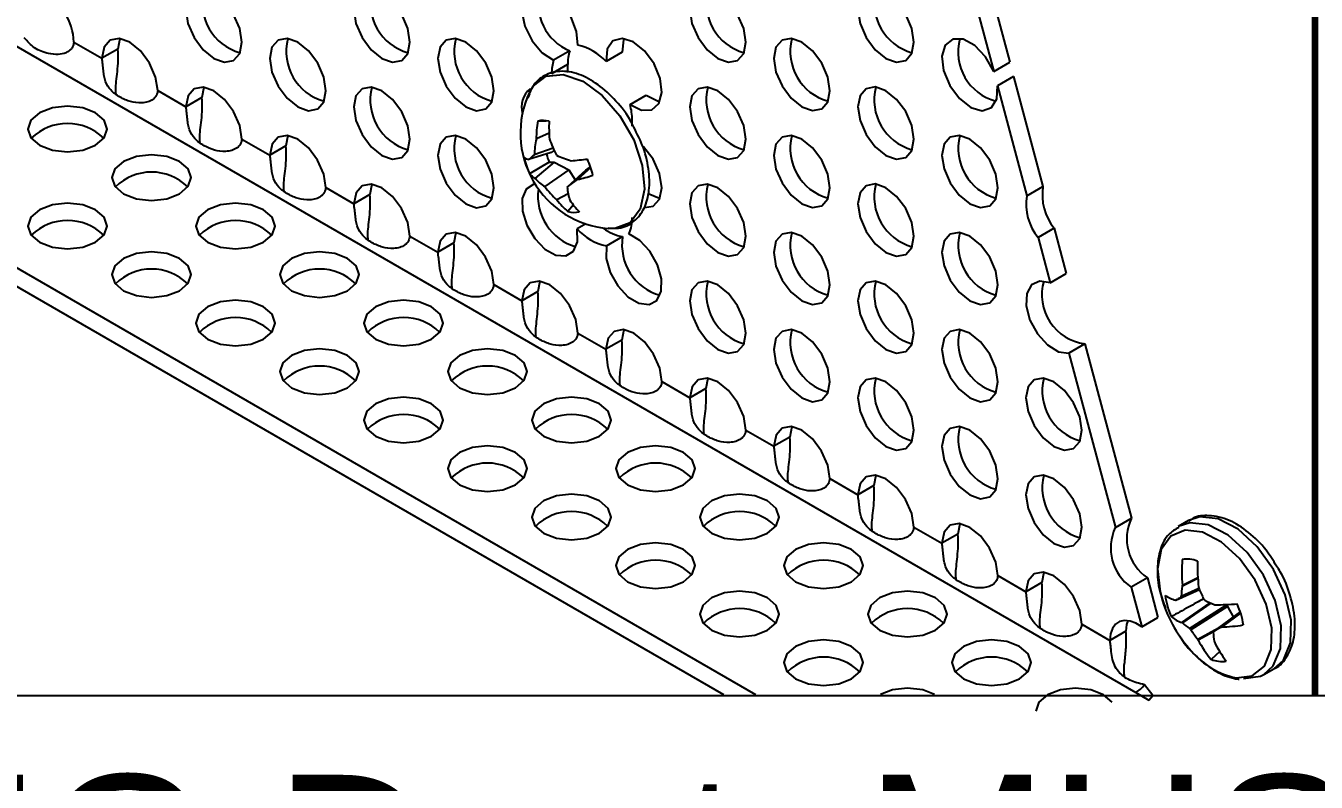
# Model space of a CAD drawing. Extents: x 0 to 6.48, y -7.17 to 0.
# Drawn here: x 1.726 to 3.763, y -5.108 to -3.915 of the extents above; entities that cross this region are included whole.
import ezdxf

# ---------------------------------------------------------------- set-up
doc = ezdxf.new("R2010")
doc.units = 0
doc.header["$LTSCALE"] = 0.5
doc.header["$MEASUREMENT"] = 0
for name, color, linetype in [('Brackets', 181, 'CONTINUOUS'), ('FAB DWG', 221, 'CONTINUOUS'), ('Hardware', 242, 'CONTINUOUS')]:
    doc.layers.add(name, color=color, linetype=linetype)
doc.styles.add('LSAD_Standard', font='arial.ttf')

msp = doc.modelspace()

# ---------------------------------------------------------------- linework, layer by layer
at = {"layer": 'Brackets', "transparency": 16777216}
for p, q in [((3.2551, -3.8799), (3.2795, -3.9717)), ((3.2297, -3.8946), (3.2542, -3.9864)), ((1.1054, -3.9462), (2.8783, -4.9697)), ((1.7105, -3.946), (3.4783, -4.9665)), ((1.8023, -3.9402), (1.8465, -3.9657)), ((1.8719, -3.9511), (1.8465, -3.9657)), ((1.8748, -3.9347), (1.8719, -3.9511)), ((1.0897, -3.9664), (2.8275, -4.9697)), ((2.5849, -3.9542), (2.5595, -3.9689)), ((2.6676, -3.9563), (2.6422, -3.9709)), ((2.5816, -3.9755), (2.5562, -3.9902)), ((2.5816, -3.9755), (2.5816, -3.9884)), ((3.2542, -3.9864), (3.2795, -3.9717)), ((2.0074, -4.0112), (2.0045, -4.0276)), ((3.2856, -3.9945), (3.2602, -4.0092)), ((3.2602, -4.0092), (3.3065, -4.1827)), ((3.2856, -3.9945), (3.3319, -4.1681)), ((1.9349, -4.0167), (1.9791, -4.0422)), ((2.0045, -4.0276), (1.9791, -4.0422)), ((2.6803, -4.0386), (2.7057, -4.0239)), ((2.6835, -4.0731), (2.6835, -4.0636)), ((2.0675, -4.0933), (2.1117, -4.1188)), ((2.14, -4.0878), (2.137, -4.1041)), ((2.137, -4.1041), (2.1117, -4.1188)), ((2.2, -4.1698), (2.2442, -4.1953)), ((2.2726, -4.1643), (2.2696, -4.1807)), ((3.3065, -4.1827), (3.3319, -4.1681)), ((2.2696, -4.1807), (2.2442, -4.1953)), ((2.6104, -4.2272), (2.5968, -4.2351)), ((3.3495, -4.234), (3.3241, -4.2487)), ((3.3495, -4.234), (3.3685, -4.3055)), ((2.3326, -4.2463), (2.3768, -4.2719)), ((2.4052, -4.2409), (2.4022, -4.2572)), ((2.643, -4.2618), (2.6684, -4.2472)), ((3.3241, -4.2487), (3.3432, -4.3201)), ((2.4022, -4.2572), (2.3768, -4.2719)), ((2.5377, -4.3174), (2.5348, -4.3337)), ((3.3432, -4.3201), (3.3685, -4.3055)), ((2.4652, -4.3229), (2.5094, -4.3484)), ((2.5348, -4.3337), (2.5094, -4.3484)), ((2.6703, -4.3939), (2.6674, -4.4103)), ((2.5978, -4.3994), (2.642, -4.4249)), ((2.6674, -4.4103), (2.642, -4.4249)), ((3.3981, -4.4162), (3.3727, -4.4309)), ((3.3981, -4.4162), (3.4715, -4.6914)), ((3.3727, -4.4309), (3.4461, -4.7061)), ((2.7304, -4.476), (2.7746, -4.5015)), ((2.8029, -4.4705), (2.8, -4.4868)), ((2.8, -4.4868), (2.7746, -4.5015)), ((2.863, -4.5525), (2.9071, -4.578)), ((2.9355, -4.547), (2.9325, -4.5634)), ((2.9325, -4.5634), (2.9071, -4.578)), ((2.9955, -4.629), (3.0397, -4.6546)), ((3.0651, -4.6399), (3.0397, -4.6546)), ((3.0681, -4.6236), (3.0651, -4.6399)), ((3.2006, -4.7001), (3.1977, -4.7164)), ((3.4461, -4.7061), (3.4715, -4.6914)), ((3.1281, -4.7056), (3.1723, -4.7311)), ((3.1977, -4.7164), (3.1723, -4.7311)), ((3.2607, -4.7821), (3.3049, -4.8076)), ((3.3332, -4.7766), (3.3303, -4.793)), ((3.4966, -4.7858), (3.4712, -4.8004)), ((3.4966, -4.7858), (3.5133, -4.8484)), ((3.3303, -4.793), (3.3049, -4.8076)), ((3.4712, -4.8004), (3.4879, -4.8631)), ((3.3933, -4.8587), (3.4375, -4.8842)), ((3.4879, -4.8631), (3.5133, -4.8484)), ((3.4629, -4.8695), (3.4375, -4.8842)), ((3.4783, -4.9665), (3.4992, -4.9786)), ((3.5054, -4.9712), (3.4919, -4.9542))]:
    msp.add_line(p, q, dxfattribs=at)
at = {"layer": 'Brackets', "transparency": 16777216, "flags": 128}
for points in [[(2.0233, -3.8639), (2.0064, -3.858), (1.992, -3.8608), (1.9824, -3.8718), (1.9791, -3.8894), (1.9824, -3.9109), (1.992, -3.933), (2.0064, -3.9523), (2.0233, -3.966), (2.0402, -3.9719), (2.0545, -3.9691), (2.0641, -3.958), (2.0675, -3.9405), (2.0641, -3.919), (2.0545, -3.8969), (2.0402, -3.8776), (2.0233, -3.8639)], [(2.2884, -3.8639), (2.2715, -3.858), (2.2572, -3.8608), (2.2476, -3.8718), (2.2442, -3.8894), (2.2476, -3.9109), (2.2572, -3.933), (2.2715, -3.9523), (2.2884, -3.9659), (2.3053, -3.9718), (2.3197, -3.969), (2.3293, -3.958), (2.3326, -3.9404), (2.3293, -3.919), (2.3197, -3.8969), (2.3053, -3.8775), (2.2884, -3.8639)], [(2.5976, -3.9452), (2.5956, -3.9233), (2.5866, -3.9), (2.5721, -3.8792), (2.5545, -3.8644), (2.5367, -3.858), (2.5218, -3.8611), (2.5122, -3.8732), (2.5095, -3.8923), (2.5142, -3.9152), (2.5255, -3.938), (2.5415, -3.957), (2.5595, -3.9689)], [(2.8188, -3.8638), (2.8018, -3.858), (2.7875, -3.8607), (2.7779, -3.8718), (2.7746, -3.8894), (2.7779, -3.9108), (2.7875, -3.9329), (2.8018, -3.9522), (2.8188, -3.9659), (2.8357, -3.9718), (2.85, -3.969), (2.8596, -3.958), (2.863, -3.9404), (2.8596, -3.9189), (2.85, -3.8968), (2.8357, -3.8775), (2.8188, -3.8638)], [(3.0839, -3.8638), (3.067, -3.8579), (3.0527, -3.8607), (3.0431, -3.8717), (3.0397, -3.8893), (3.0431, -3.9108), (3.0527, -3.9329), (3.067, -3.9522), (3.0839, -3.9659), (3.1008, -3.9718), (3.1152, -3.969), (3.1248, -3.9579), (3.1281, -3.9404), (3.1248, -3.9189), (3.1152, -3.8968), (3.1008, -3.8775), (3.0839, -3.8638)], [(1.9349, -4.0167), (1.9314, -3.9953), (1.9218, -3.9733), (1.9075, -3.9541), (1.8907, -3.9405), (1.8738, -3.9346), (1.8595, -3.9373), (1.8499, -3.9482), (1.8465, -3.9657)], [(2.1558, -3.9404), (2.1389, -3.9346), (2.1246, -3.9373), (2.115, -3.9484), (2.1117, -3.966), (2.115, -3.9874), (2.1246, -4.0095), (2.1389, -4.0289), (2.1558, -4.0425), (2.1728, -4.0484), (2.1871, -4.0456), (2.1967, -4.0346), (2.2, -4.017), (2.1967, -3.9955), (2.1871, -3.9734), (2.1728, -3.9541), (2.1558, -3.9404)], [(2.421, -3.9404), (2.4041, -3.9345), (2.3898, -3.9373), (2.3802, -3.9484), (2.3768, -3.9659), (2.3802, -3.9874), (2.3898, -4.0095), (2.4041, -4.0288), (2.421, -4.0425), (2.4379, -4.0484), (2.4523, -4.0456), (2.4618, -4.0346), (2.4652, -4.017), (2.4618, -3.9955), (2.4523, -3.9734), (2.4379, -3.9541), (2.421, -3.9404)], [(2.6803, -4.0386), (2.6983, -4.0475), (2.7143, -4.047), (2.7256, -4.0372), (2.7303, -4.0198), (2.7276, -3.9976), (2.718, -3.9744), (2.7031, -3.954), (2.6853, -3.9399), (2.6677, -3.9344), (2.6532, -3.9384), (2.6442, -3.9513), (2.6422, -3.9709)], [(2.6703, -3.9346), (2.6696, -3.9367), (2.6676, -3.9563)], [(2.9513, -3.9404), (2.9344, -3.9345), (2.9201, -3.9373), (2.9105, -3.9483), (2.9071, -3.9659), (2.9105, -3.9874), (2.9201, -4.0094), (2.9344, -4.0288), (2.9513, -4.0424), (2.9683, -4.0483), (2.9826, -4.0455), (2.9922, -4.0345), (2.9955, -4.0169), (2.9922, -3.9954), (2.9826, -3.9734), (2.9683, -3.954), (2.9513, -3.9404)], [(3.2542, -3.9864), (3.2414, -3.9636), (3.2244, -3.9457), (3.206, -3.9357), (3.1894, -3.9354), (3.1775, -3.9448), (3.1724, -3.9623), (3.175, -3.9849), (3.1847, -4.0085), (3.2, -4.0292), (3.2182, -4.0433), (3.236, -4.0484), (3.2505, -4.0436), (3.2591, -4.0297), (3.2602, -4.0092)], [(2.0675, -4.0933), (2.064, -4.0718), (2.0544, -4.0498), (2.0401, -4.0306), (2.0233, -4.017), (2.0064, -4.0111), (1.9921, -4.0139), (1.9825, -4.0248), (1.9791, -4.0422)], [(2.2884, -4.017), (2.2715, -4.0111), (2.2572, -4.0139), (2.2476, -4.0249), (2.2442, -4.0425), (2.2476, -4.064), (2.2572, -4.0861), (2.2715, -4.1054), (2.2884, -4.119), (2.3053, -4.1249), (2.3197, -4.1221), (2.3293, -4.1111), (2.3326, -4.0935), (2.3293, -4.0721), (2.3197, -4.05), (2.3053, -4.0306), (2.2884, -4.017)], [(2.8188, -4.0169), (2.8018, -4.0111), (2.7875, -4.0138), (2.7779, -4.0249), (2.7746, -4.0425), (2.7779, -4.0639), (2.7875, -4.086), (2.8018, -4.1054), (2.8188, -4.119), (2.8357, -4.1249), (2.85, -4.1221), (2.8596, -4.1111), (2.863, -4.0935), (2.8596, -4.072), (2.85, -4.0499), (2.8357, -4.0306), (2.8188, -4.0169)], [(3.0839, -4.0169), (3.067, -4.011), (3.0527, -4.0138), (3.0431, -4.0248), (3.0397, -4.0424), (3.0431, -4.0639), (3.0527, -4.086), (3.067, -4.1053), (3.0839, -4.119), (3.1008, -4.1249), (3.1152, -4.1221), (3.1248, -4.111), (3.1281, -4.0935), (3.1248, -4.072), (3.1152, -4.0499), (3.1008, -4.0306), (3.0839, -4.0169)], [(2.7057, -4.0239), (2.7237, -4.0328), (2.7274, -4.0336)], [(1.8365, -4.0519), (1.8162, -4.0441), (1.7923, -4.0413), (1.7684, -4.0441), (1.7481, -4.0519), (1.7346, -4.0636), (1.7298, -4.0774), (1.7346, -4.0912), (1.7481, -4.1029), (1.7684, -4.1107), (1.7923, -4.1135), (1.8162, -4.1107), (1.8365, -4.1029), (1.8501, -4.0912), (1.8548, -4.0774), (1.8501, -4.0636), (1.8365, -4.0519)], [(2.2, -4.1698), (2.1966, -4.1484), (2.187, -4.1264), (2.1727, -4.1071), (2.1558, -4.0935), (2.139, -4.0877), (2.1247, -4.0904), (2.1151, -4.1013), (2.1117, -4.1188)], [(2.421, -4.0935), (2.4041, -4.0876), (2.3898, -4.0904), (2.3802, -4.1015), (2.3768, -4.119), (2.3802, -4.1405), (2.3898, -4.1626), (2.4041, -4.1819), (2.421, -4.1956), (2.4379, -4.2015), (2.4523, -4.1987), (2.4618, -4.1877), (2.4652, -4.1701), (2.4618, -4.1486), (2.4523, -4.1265), (2.4379, -4.1072), (2.421, -4.0935)], [(2.9513, -4.0935), (2.9344, -4.0876), (2.9201, -4.0904), (2.9105, -4.1014), (2.9071, -4.119), (2.9105, -4.1405), (2.9201, -4.1625), (2.9344, -4.1819), (2.9513, -4.1955), (2.9683, -4.2014), (2.9826, -4.1986), (2.9922, -4.1876), (2.9955, -4.17), (2.9922, -4.1485), (2.9826, -4.1265), (2.9683, -4.1071), (2.9513, -4.0935)], [(3.2165, -4.0934), (3.1996, -4.0876), (3.1853, -4.0904), (3.1757, -4.1014), (3.1723, -4.119), (3.1757, -4.1404), (3.1853, -4.1625), (3.1996, -4.1819), (3.2165, -4.1955), (3.2334, -4.2014), (3.2478, -4.1986), (3.2573, -4.1876), (3.2607, -4.17), (3.2573, -4.1485), (3.2478, -4.1264), (3.2334, -4.1071), (3.2165, -4.0934)], [(2.7029, -4.2014), (2.7165, -4.1992), (2.7267, -4.1882), (2.7304, -4.17), (2.7267, -4.1477), (2.7165, -4.1249), (2.7012, -4.1052), (2.7, -4.1041)], [(1.9691, -4.1284), (1.9488, -4.1206), (1.9249, -4.1179), (1.901, -4.1206), (1.8807, -4.1284), (1.8672, -4.1401), (1.8624, -4.1539), (1.8672, -4.1677), (1.8807, -4.1794), (1.901, -4.1873), (1.9249, -4.19), (1.9488, -4.1873), (1.9691, -4.1794), (1.9826, -4.1677), (1.9874, -4.1539), (1.9826, -4.1401), (1.9691, -4.1284)], [(2.3326, -4.2463), (2.3292, -4.2249), (2.3196, -4.2029), (2.3053, -4.1837), (2.2884, -4.1701), (2.2716, -4.1642), (2.2573, -4.1669), (2.2477, -4.1779), (2.2442, -4.1953)], [(2.5302, -4.1643), (2.5284, -4.1646), (2.5164, -4.172), (2.5101, -4.1869), (2.5104, -4.207), (2.5173, -4.2292), (2.5297, -4.2502), (2.5458, -4.2668), (2.563, -4.2764), (2.5788, -4.2776), (2.5908, -4.2701), (2.5971, -4.2552), (2.5968, -4.2351), (2.5968, -4.2351)], [(2.8188, -4.17), (2.8018, -4.1642), (2.7875, -4.1669), (2.7779, -4.178), (2.7746, -4.1956), (2.7779, -4.217), (2.7875, -4.2391), (2.8018, -4.2585), (2.8188, -4.2721), (2.8357, -4.278), (2.85, -4.2752), (2.8596, -4.2642), (2.863, -4.2466), (2.8596, -4.2251), (2.85, -4.203), (2.8357, -4.1837), (2.8188, -4.17)], [(3.0839, -4.17), (3.067, -4.1641), (3.0527, -4.1669), (3.0431, -4.1779), (3.0397, -4.1955), (3.0431, -4.217), (3.0527, -4.2391), (3.067, -4.2584), (3.0839, -4.2721), (3.1008, -4.278), (3.1152, -4.2752), (3.1248, -4.2641), (3.1281, -4.2466), (3.1248, -4.2251), (3.1152, -4.203), (3.1008, -4.1837), (3.0839, -4.17)], [(1.8365, -4.205), (1.8162, -4.1971), (1.7923, -4.1944), (1.7684, -4.1971), (1.7481, -4.205), (1.7346, -4.2167), (1.7298, -4.2305), (1.7346, -4.2443), (1.7481, -4.256), (1.7684, -4.2638), (1.7923, -4.2666), (1.8162, -4.2638), (1.8365, -4.256), (1.8501, -4.2443), (1.8548, -4.2305), (1.8501, -4.2167), (1.8365, -4.205)], [(2.1017, -4.205), (2.0814, -4.1971), (2.0575, -4.1944), (2.0336, -4.1971), (2.0133, -4.205), (1.9997, -4.2167), (1.995, -4.2305), (1.9997, -4.2443), (2.0133, -4.256), (2.0336, -4.2638), (2.0575, -4.2666), (2.0814, -4.2638), (2.1017, -4.256), (2.1152, -4.2443), (2.12, -4.2305), (2.1152, -4.2167), (2.1017, -4.205)], [(2.7089, -4.1793), (2.7266, -4.1865), (2.7274, -4.1867)], [(2.4652, -4.3229), (2.4618, -4.3015), (2.4522, -4.2795), (2.4379, -4.2602), (2.421, -4.2466), (2.4042, -4.2407), (2.3898, -4.2435), (2.3803, -4.2544), (2.3768, -4.2719)], [(2.643, -4.2618), (2.6427, -4.2815), (2.649, -4.3037), (2.661, -4.325), (2.6768, -4.3421), (2.694, -4.3524), (2.7101, -4.3544), (2.7225, -4.3477), (2.7294, -4.3334), (2.7297, -4.3137), (2.7234, -4.2915), (2.7114, -4.2702), (2.6956, -4.2532), (2.6783, -4.2429)], [(2.9513, -4.2466), (2.9344, -4.2407), (2.9201, -4.2435), (2.9105, -4.2545), (2.9071, -4.2721), (2.9105, -4.2936), (2.9201, -4.3157), (2.9344, -4.335), (2.9513, -4.3486), (2.9683, -4.3545), (2.9826, -4.3517), (2.9922, -4.3407), (2.9955, -4.3231), (2.9922, -4.3016), (2.9826, -4.2796), (2.9683, -4.2602), (2.9513, -4.2466)], [(3.2165, -4.2465), (3.1996, -4.2407), (3.1853, -4.2435), (3.1757, -4.2545), (3.1723, -4.2721), (3.1757, -4.2935), (3.1853, -4.3156), (3.1996, -4.335), (3.2165, -4.3486), (3.2334, -4.3545), (3.2478, -4.3517), (3.2573, -4.3407), (3.2607, -4.3231), (3.2573, -4.3016), (3.2478, -4.2795), (3.2334, -4.2602), (3.2165, -4.2465)], [(1.9691, -4.2815), (1.9488, -4.2737), (1.9249, -4.2709), (1.901, -4.2737), (1.8807, -4.2815), (1.8672, -4.2932), (1.8624, -4.307), (1.8672, -4.3208), (1.8807, -4.3325), (1.901, -4.3403), (1.9249, -4.3431), (1.9488, -4.3403), (1.9691, -4.3325), (1.9826, -4.3208), (1.9874, -4.307), (1.9826, -4.2932), (1.9691, -4.2815)], [(2.2343, -4.2815), (2.214, -4.2737), (2.1901, -4.2709), (2.1662, -4.2737), (2.1459, -4.2815), (2.1323, -4.2932), (2.1276, -4.307), (2.1323, -4.3208), (2.1459, -4.3325), (2.1662, -4.3403), (2.1901, -4.3431), (2.214, -4.3403), (2.2343, -4.3325), (2.2478, -4.3208), (2.2526, -4.307), (2.2478, -4.2932), (2.2343, -4.2815)], [(2.5978, -4.3994), (2.5944, -4.378), (2.5848, -4.356), (2.5705, -4.3367), (2.5536, -4.3232), (2.5367, -4.3173), (2.5224, -4.32), (2.5128, -4.3309), (2.5094, -4.3484)], [(2.8188, -4.3231), (2.8018, -4.3173), (2.7875, -4.32), (2.7779, -4.3311), (2.7746, -4.3487), (2.7779, -4.3701), (2.7875, -4.3922), (2.8018, -4.4116), (2.8188, -4.4252), (2.8357, -4.4311), (2.85, -4.4283), (2.8596, -4.4173), (2.863, -4.3997), (2.8596, -4.3782), (2.85, -4.3561), (2.8357, -4.3368), (2.8188, -4.3231)], [(3.0839, -4.3231), (3.067, -4.3172), (3.0527, -4.32), (3.0431, -4.331), (3.0397, -4.3486), (3.0431, -4.3701), (3.0527, -4.3922), (3.067, -4.4115), (3.0839, -4.4252), (3.1008, -4.4311), (3.1152, -4.4283), (3.1248, -4.4172), (3.1281, -4.3997), (3.1248, -4.3782), (3.1152, -4.3561), (3.1008, -4.3368), (3.0839, -4.3231)], [(3.3432, -4.3201), (3.3267, -4.3172), (3.3137, -4.3231), (3.3062, -4.3369), (3.3054, -4.3566), (3.3114, -4.3789), (3.3232, -4.4005), (3.339, -4.418), (3.3564, -4.4287), (3.3727, -4.4309)], [(2.1017, -4.358), (2.0814, -4.3502), (2.0575, -4.3475), (2.0336, -4.3502), (2.0133, -4.358), (1.9997, -4.3697), (1.995, -4.3835), (1.9997, -4.3974), (2.0133, -4.4091), (2.0336, -4.4169), (2.0575, -4.4196), (2.0814, -4.4169), (2.1017, -4.4091), (2.1152, -4.3974), (2.12, -4.3835), (2.1152, -4.3697), (2.1017, -4.358)], [(2.3668, -4.358), (2.3466, -4.3502), (2.3227, -4.3475), (2.2987, -4.3502), (2.2785, -4.358), (2.2649, -4.3697), (2.2602, -4.3835), (2.2649, -4.3974), (2.2785, -4.4091), (2.2987, -4.4169), (2.3227, -4.4196), (2.3466, -4.4169), (2.3668, -4.4091), (2.3804, -4.3974), (2.3852, -4.3835), (2.3804, -4.3697), (2.3668, -4.358)], [(2.7304, -4.476), (2.7269, -4.4545), (2.7173, -4.4325), (2.703, -4.4133), (2.6862, -4.3997), (2.6693, -4.3938), (2.655, -4.3966), (2.6454, -4.4075), (2.642, -4.4249)], [(2.9513, -4.3997), (2.9344, -4.3938), (2.9201, -4.3966), (2.9105, -4.4076), (2.9071, -4.4252), (2.9105, -4.4467), (2.9201, -4.4688), (2.9344, -4.4881), (2.9513, -4.5017), (2.9683, -4.5076), (2.9826, -4.5048), (2.9922, -4.4938), (2.9955, -4.4762), (2.9922, -4.4547), (2.9826, -4.4327), (2.9683, -4.4133), (2.9513, -4.3997)], [(3.2165, -4.3996), (3.1996, -4.3938), (3.1853, -4.3966), (3.1757, -4.4076), (3.1723, -4.4252), (3.1757, -4.4466), (3.1853, -4.4687), (3.1996, -4.4881), (3.2165, -4.5017), (3.2334, -4.5076), (3.2478, -4.5048), (3.2573, -4.4938), (3.2607, -4.4762), (3.2573, -4.4547), (3.2478, -4.4326), (3.2334, -4.4133), (3.2165, -4.3996)], [(2.2343, -4.4346), (2.214, -4.4268), (2.1901, -4.424), (2.1662, -4.4268), (2.1459, -4.4346), (2.1323, -4.4463), (2.1276, -4.4601), (2.1323, -4.4739), (2.1459, -4.4856), (2.1662, -4.4934), (2.1901, -4.4962), (2.214, -4.4934), (2.2343, -4.4856), (2.2478, -4.4739), (2.2526, -4.4601), (2.2478, -4.4463), (2.2343, -4.4346)], [(2.4994, -4.4346), (2.4792, -4.4268), (2.4552, -4.424), (2.4313, -4.4268), (2.411, -4.4346), (2.3975, -4.4463), (2.3927, -4.4601), (2.3975, -4.4739), (2.411, -4.4856), (2.4313, -4.4934), (2.4552, -4.4962), (2.4792, -4.4934), (2.4994, -4.4856), (2.513, -4.4739), (2.5177, -4.4601), (2.513, -4.4463), (2.4994, -4.4346)], [(2.863, -4.5525), (2.8595, -4.5311), (2.8499, -4.5091), (2.8356, -4.4898), (2.8188, -4.4762), (2.8019, -4.4704), (2.7876, -4.4731), (2.778, -4.484), (2.7746, -4.5015)], [(3.0839, -4.4762), (3.067, -4.4703), (3.0527, -4.4731), (3.0431, -4.4841), (3.0397, -4.5017), (3.0431, -4.5232), (3.0527, -4.5453), (3.067, -4.5646), (3.0839, -4.5783), (3.1008, -4.5842), (3.1152, -4.5814), (3.1248, -4.5703), (3.1281, -4.5528), (3.1248, -4.5313), (3.1152, -4.5092), (3.1008, -4.4899), (3.0839, -4.4762)], [(3.3491, -4.4762), (3.3322, -4.4703), (3.3178, -4.4731), (3.3083, -4.4841), (3.3049, -4.5017), (3.3083, -4.5232), (3.3178, -4.5453), (3.3322, -4.5646), (3.3491, -4.5783), (3.366, -4.5841), (3.3803, -4.5813), (3.3899, -4.5703), (3.3933, -4.5527), (3.3899, -4.5313), (3.3803, -4.5092), (3.366, -4.4898), (3.3491, -4.4762)], [(2.3668, -4.5111), (2.3466, -4.5033), (2.3227, -4.5005), (2.2987, -4.5033), (2.2785, -4.5111), (2.2649, -4.5228), (2.2602, -4.5366), (2.2649, -4.5504), (2.2785, -4.5621), (2.2987, -4.57), (2.3227, -4.5727), (2.3466, -4.57), (2.3668, -4.5621), (2.3804, -4.5504), (2.3852, -4.5366), (2.3804, -4.5228), (2.3668, -4.5111)], [(2.632, -4.5111), (2.6117, -4.5033), (2.5878, -4.5005), (2.5639, -4.5033), (2.5436, -4.5111), (2.5301, -4.5228), (2.5253, -4.5366), (2.5301, -4.5504), (2.5436, -4.5621), (2.5639, -4.57), (2.5878, -4.5727), (2.6117, -4.57), (2.632, -4.5621), (2.6456, -4.5504), (2.6503, -4.5366), (2.6456, -4.5228), (2.632, -4.5111)], [(2.9955, -4.629), (2.9921, -4.6076), (2.9825, -4.5856), (2.9682, -4.5664), (2.9513, -4.5528), (2.9345, -4.5469), (2.9202, -4.5496), (2.9106, -4.5606), (2.9071, -4.578)], [(3.2165, -4.5527), (3.1996, -4.5469), (3.1853, -4.5497), (3.1757, -4.5607), (3.1723, -4.5783), (3.1757, -4.5997), (3.1853, -4.6218), (3.1996, -4.6412), (3.2165, -4.6548), (3.2334, -4.6607), (3.2478, -4.6579), (3.2573, -4.6469), (3.2607, -4.6293), (3.2573, -4.6078), (3.2478, -4.5857), (3.2334, -4.5664), (3.2165, -4.5527)], [(2.4994, -4.5877), (2.4792, -4.5798), (2.4552, -4.5771), (2.4313, -4.5798), (2.411, -4.5877), (2.3975, -4.5994), (2.3927, -4.6132), (2.3975, -4.627), (2.411, -4.6387), (2.4313, -4.6465), (2.4552, -4.6492), (2.4792, -4.6465), (2.4994, -4.6387), (2.513, -4.627), (2.5177, -4.6132), (2.513, -4.5994), (2.4994, -4.5877)], [(2.7646, -4.5877), (2.7443, -4.5798), (2.7204, -4.5771), (2.6965, -4.5798), (2.6762, -4.5877), (2.6627, -4.5994), (2.6579, -4.6132), (2.6627, -4.627), (2.6762, -4.6387), (2.6965, -4.6465), (2.7204, -4.6492), (2.7443, -4.6465), (2.7646, -4.6387), (2.7781, -4.627), (2.7829, -4.6132), (2.7781, -4.5994), (2.7646, -4.5877)], [(3.1281, -4.7056), (3.1247, -4.6842), (3.1151, -4.6622), (3.1008, -4.6429), (3.0839, -4.6293), (3.0671, -4.6234), (3.0528, -4.6262), (3.0432, -4.6371), (3.0397, -4.6546)], [(3.3491, -4.6293), (3.3322, -4.6234), (3.3178, -4.6262), (3.3083, -4.6372), (3.3049, -4.6548), (3.3083, -4.6763), (3.3178, -4.6984), (3.3322, -4.7177), (3.3491, -4.7314), (3.366, -4.7372), (3.3803, -4.7344), (3.3899, -4.7234), (3.3933, -4.7058), (3.3899, -4.6844), (3.3803, -4.6623), (3.366, -4.6429), (3.3491, -4.6293)], [(2.632, -4.6642), (2.6117, -4.6564), (2.5878, -4.6536), (2.5639, -4.6564), (2.5436, -4.6642), (2.5301, -4.6759), (2.5253, -4.6897), (2.5301, -4.7035), (2.5436, -4.7152), (2.5639, -4.723), (2.5878, -4.7258), (2.6117, -4.723), (2.632, -4.7152), (2.6456, -4.7035), (2.6503, -4.6897), (2.6456, -4.6759), (2.632, -4.6642)], [(2.8972, -4.6642), (2.8769, -4.6564), (2.853, -4.6536), (2.8291, -4.6564), (2.8088, -4.6642), (2.7952, -4.6759), (2.7905, -4.6897), (2.7952, -4.7035), (2.8088, -4.7152), (2.8291, -4.723), (2.853, -4.7258), (2.8769, -4.723), (2.8972, -4.7152), (2.9107, -4.7035), (2.9155, -4.6897), (2.9107, -4.6759), (2.8972, -4.6642)], [(3.2607, -4.7821), (3.2573, -4.7607), (3.2477, -4.7387), (3.2334, -4.7194), (3.2165, -4.7059), (3.1997, -4.7), (3.1853, -4.7027), (3.1757, -4.7136), (3.1723, -4.7311)], [(2.7646, -4.7407), (2.7443, -4.7329), (2.7204, -4.7302), (2.6965, -4.7329), (2.6762, -4.7407), (2.6627, -4.7524), (2.6579, -4.7662), (2.6627, -4.78), (2.6762, -4.7918), (2.6965, -4.7996), (2.7204, -4.8023), (2.7443, -4.7996), (2.7646, -4.7918), (2.7781, -4.78), (2.7829, -4.7662), (2.7781, -4.7524), (2.7646, -4.7407)], [(3.0298, -4.7407), (3.0095, -4.7329), (2.9856, -4.7302), (2.9616, -4.7329), (2.9414, -4.7407), (2.9278, -4.7524), (2.9231, -4.7662), (2.9278, -4.78), (2.9414, -4.7918), (2.9616, -4.7996), (2.9856, -4.8023), (3.0095, -4.7996), (3.0298, -4.7918), (3.0433, -4.78), (3.0481, -4.7662), (3.0433, -4.7524), (3.0298, -4.7407)], [(3.3933, -4.8587), (3.3899, -4.8372), (3.3803, -4.8152), (3.3659, -4.796), (3.3491, -4.7824), (3.3322, -4.7765), (3.3179, -4.7792), (3.3083, -4.7902), (3.3049, -4.8076)], [(2.8972, -4.8173), (2.8769, -4.8094), (2.853, -4.8067), (2.8291, -4.8094), (2.8088, -4.8173), (2.7952, -4.829), (2.7905, -4.8428), (2.7952, -4.8566), (2.8088, -4.8683), (2.8291, -4.8761), (2.853, -4.8789), (2.8769, -4.8761), (2.8972, -4.8683), (2.9107, -4.8566), (2.9155, -4.8428), (2.9107, -4.829), (2.8972, -4.8173)], [(3.1623, -4.8173), (3.1421, -4.8094), (3.1181, -4.8067), (3.0942, -4.8094), (3.074, -4.8173), (3.0604, -4.829), (3.0556, -4.8428), (3.0604, -4.8566), (3.074, -4.8683), (3.0942, -4.8761), (3.1181, -4.8789), (3.1421, -4.8761), (3.1623, -4.8683), (3.1759, -4.8566), (3.1806, -4.8428), (3.1759, -4.829), (3.1623, -4.8173)], [(3.4879, -4.8631), (3.4785, -4.8572), (3.4693, -4.8538), (3.4606, -4.8529), (3.4528, -4.8546), (3.4464, -4.8589), (3.4415, -4.8654), (3.4385, -4.874), (3.4375, -4.8842)], [(3.4658, -4.8532), (3.4639, -4.8593), (3.4629, -4.8695)], [(3.0298, -4.8938), (3.0095, -4.886), (2.9856, -4.8832), (2.9616, -4.886), (2.9414, -4.8938), (2.9278, -4.9055), (2.9231, -4.9193), (2.9278, -4.9331), (2.9414, -4.9448), (2.9616, -4.9527), (2.9856, -4.9554), (3.0095, -4.9527), (3.0298, -4.9448), (3.0433, -4.9331), (3.0481, -4.9193), (3.0433, -4.9055), (3.0298, -4.8938)], [(3.2949, -4.8938), (3.2746, -4.886), (3.2507, -4.8832), (3.2268, -4.886), (3.2065, -4.8938), (3.193, -4.9055), (3.1882, -4.9193), (3.193, -4.9331), (3.2065, -4.9448), (3.2268, -4.9527), (3.2507, -4.9554), (3.2746, -4.9527), (3.2949, -4.9448), (3.3085, -4.9331), (3.3132, -4.9193), (3.3085, -4.9055), (3.2949, -4.8938)], [(3.1605, -4.9697), (3.1421, -4.9625), (3.1181, -4.9598), (3.0942, -4.9625), (3.0757, -4.9697)], [(3.4275, -4.9703), (3.4072, -4.9625), (3.3833, -4.9598), (3.3594, -4.9625), (3.3391, -4.9703), (3.3256, -4.982), (3.3208, -4.9959)], [(3.4411, -4.982), (3.4275, -4.9703)], [(3.4992, -4.9786), (3.5023, -4.9751), (3.5054, -4.9712)]]:
    msp.add_lwpolyline(points, dxfattribs=at)
at = {"layer": 'Brackets', "transparency": 16777216}
for centre, radius, start, end in [((1.7089, -3.9439), 0.0935, 2.2574, 62.6347), ((2.0865, -3.8784), 0.0816, 165.6081, 254.3865), ((2.3517, -3.8784), 0.0816, 165.6081, 254.3865), ((2.6172, -3.8787), 0.0821, 165.4369, 246.8157), ((2.882, -3.8784), 0.0816, 165.6081, 254.3865), ((3.1471, -3.8783), 0.0816, 165.6081, 254.3865), ((2.2191, -3.955), 0.0816, 165.6081, 254.3865), ((2.4842, -3.955), 0.0816, 165.6081, 254.3865), ((2.5802, -4.0269), 0.0835, 42.0463, 77.9591), ((3.0146, -3.9549), 0.0816, 165.6081, 254.3865), ((3.2789, -3.9554), 0.081, 165.1363, 254.8583), ((2.6218, -3.9892), 0.0655, 161.8821, 180.794), ((2.6472, -3.9746), 0.0655, 161.8821, 180.794), ((2.3517, -4.0315), 0.0816, 165.6081, 254.3865), ((2.882, -4.0315), 0.0816, 165.6081, 254.3865), ((3.1471, -4.0314), 0.0816, 165.6081, 254.3865), ((2.5473, -4.043), 0.0384, 130.5847, 195.0686), ((2.5783, -4.0645), 0.1052, 0.4944, 14.2692), ((1.7923, -4.1504), 0.0817, 45.6215, 134.3785), ((2.4842, -4.1081), 0.0816, 165.6081, 254.3865), ((3.0146, -4.108), 0.0816, 165.6081, 254.3865), ((3.2797, -4.108), 0.0816, 165.6081, 254.3865), ((1.9249, -4.227), 0.0817, 45.6215, 134.3785), ((2.6178, -4.1834), 0.0831, 172.2097, 253.9571), ((2.882, -4.1846), 0.0816, 165.6081, 254.3865), ((3.1471, -4.1845), 0.0816, 165.6081, 254.3865), ((3.4143, -4.1814), 0.0835, 170.8028, 219.0603), ((3.3889, -4.1961), 0.0835, 170.8028, 219.0603), ((1.7923, -4.3035), 0.0817, 45.6215, 134.3785), ((2.0575, -4.3035), 0.0817, 45.6215, 134.3785), ((2.6594, -4.18), 0.0834, 221.3448, 258.6606), ((2.6801, -4.1779), 0.0702, 233.3156, 260.4354), ((2.6227, -4.2182), 0.0609, 336.0627, 1.3497), ((2.7504, -4.26), 0.083, 171.0847, 253.9496), ((3.0146, -4.2611), 0.0816, 165.6081, 254.3865), ((3.2797, -4.2611), 0.0816, 165.6081, 254.3865), ((1.9249, -4.38), 0.0817, 45.6215, 134.3785), ((2.1901, -4.38), 0.0817, 45.6215, 134.3785), ((2.882, -4.3377), 0.0816, 165.6081, 254.3865), ((3.1471, -4.3376), 0.0816, 165.6081, 254.3865), ((3.4079, -4.3391), 0.0778, 163.7448, 262.7552), ((2.0575, -4.4566), 0.0817, 45.6215, 134.3785), ((2.3227, -4.4566), 0.0817, 45.6215, 134.3785), ((3.0146, -4.4142), 0.0816, 165.6081, 254.3865), ((3.2797, -4.4142), 0.0816, 165.6081, 254.3865), ((2.1901, -4.5331), 0.0817, 45.6215, 134.3785), ((2.4552, -4.5331), 0.0817, 45.6215, 134.3785), ((3.1471, -4.4907), 0.0816, 165.6081, 254.3865), ((3.4123, -4.4907), 0.0816, 165.6081, 254.3865), ((2.3227, -4.6096), 0.0817, 45.6215, 134.3785), ((2.5878, -4.6096), 0.0817, 45.6215, 134.3785), ((3.2797, -4.5673), 0.0816, 165.6081, 254.3865), ((2.4552, -4.6862), 0.0817, 45.6215, 134.3785), ((2.7204, -4.6862), 0.0817, 45.6215, 134.3785), ((3.4123, -4.6438), 0.0816, 165.6081, 254.3865), ((2.5878, -4.7627), 0.0817, 45.6215, 134.3785), ((2.853, -4.7627), 0.0817, 45.6215, 134.3785), ((3.5397, -4.7237), 0.0755, 154.6458, 235.2172), ((3.5143, -4.7384), 0.0755, 154.6458, 235.2172), ((2.7204, -4.8393), 0.0817, 45.6215, 134.3785), ((2.9856, -4.8393), 0.0817, 45.6215, 134.3785), ((2.853, -4.9158), 0.0817, 45.6215, 134.3785), ((3.1181, -4.9158), 0.0817, 45.6215, 134.3785), ((2.9856, -4.9923), 0.0817, 45.6215, 134.3785), ((3.2507, -4.9923), 0.0817, 45.6215, 134.3785), ((3.4536, -4.9258), 0.0477, 301.2288, 323.3791)]:
    msp.add_arc(centre, radius, start, end, dxfattribs=at)
for points, knots in [([(1.8023, -3.9402), (1.8021, -3.942), (1.8017, -3.9455), (1.799, -3.9503), (1.7952, -3.9543), (1.7882, -3.9583), (1.7768, -3.9604), (1.759, -3.9584), (1.7391, -3.9504), (1.7291, -3.9392), (1.7241, -3.9337)], [0, 0, 0, 0, 0.0580703, 0.113787, 0.1691805, 0.2263164, 0.3526302, 0.5046464, 0.7520764, 1, 1, 1, 1]), ([(1.8689, -4.0223), (1.8687, -4.02), (1.8681, -4.0137), (1.8693, -4.0017), (1.8711, -3.9861), (1.8728, -3.9684), (1.8722, -3.957), (1.8719, -3.9511)], [0, 0, 0, 0, 0.1066226, 0.2907357, 0.4985067, 0.7340068, 1, 1, 1, 1]), ([(1.9349, -4.0167), (1.9344, -4.0194), (1.9334, -4.0246), (1.9274, -4.031), (1.919, -4.035), (1.9066, -4.0368), (1.891, -4.0347), (1.8744, -4.0273), (1.8603, -4.0172), (1.8528, -4.0054), (1.8499, -3.9943), (1.8488, -3.9852), (1.848, -3.9752), (1.847, -3.9689), (1.8465, -3.9657)], [0, 0, 0, 0, 0.060389, 0.119474, 0.182038, 0.252164, 0.372296, 0.501655, 0.644393, 0.76487, 0.821342, 0.877965, 0.936884, 1, 1, 1, 1]), ([(2.0015, -4.0988), (2.0013, -4.0965), (2.0007, -4.0903), (2.0019, -4.0782), (2.0037, -4.0627), (2.0054, -4.0449), (2.0048, -4.0336), (2.0045, -4.0276)], [0, 0, 0, 0, 0.106623, 0.290736, 0.498507, 0.734007, 1, 1, 1, 1]), ([(2.0675, -4.0933), (2.067, -4.0959), (2.066, -4.1012), (2.06, -4.1076), (2.0515, -4.1116), (2.0392, -4.1133), (2.0236, -4.1112), (2.007, -4.1038), (1.9929, -4.0938), (1.9853, -4.0819), (1.9825, -4.0708), (1.9814, -4.0617), (1.9806, -4.0517), (1.9796, -4.0455), (1.9791, -4.0422)], [0, 0, 0, 0, 0.060389, 0.119474, 0.182038, 0.252164, 0.372296, 0.501655, 0.644393, 0.76487, 0.821342, 0.877965, 0.936884, 1, 1, 1, 1]), ([(2.1341, -4.1753), (2.1339, -4.173), (2.1333, -4.1668), (2.1345, -4.1547), (2.1363, -4.1392), (2.138, -4.1214), (2.1374, -4.1101), (2.137, -4.1041)], [0, 0, 0, 0, 0.106623, 0.290736, 0.498507, 0.734007, 1, 1, 1, 1]), ([(2.2, -4.1698), (2.1996, -4.1725), (2.1986, -4.1777), (2.1925, -4.1841), (2.1841, -4.1881), (2.1718, -4.1899), (2.1562, -4.1878), (2.1395, -4.1804), (2.1255, -4.1703), (2.1179, -4.1585), (2.1151, -4.1474), (2.1139, -4.1382), (2.1131, -4.1283), (2.1122, -4.122), (2.1117, -4.1188)], [0, 0, 0, 0, 0.060389, 0.119474, 0.182038, 0.252164, 0.372296, 0.501655, 0.644393, 0.76487, 0.821342, 0.877965, 0.936884, 1, 1, 1, 1]), ([(2.3326, -4.2463), (2.3321, -4.249), (2.3312, -4.2542), (2.3251, -4.2607), (2.3167, -4.2647), (2.3044, -4.2664), (2.2887, -4.2643), (2.2721, -4.2569), (2.2581, -4.2468), (2.2505, -4.235), (2.2477, -4.2239), (2.2465, -4.2148), (2.2457, -4.2048), (2.2447, -4.1986), (2.2442, -4.1953)], [0, 0, 0, 0, 0.060389, 0.119474, 0.182038, 0.252164, 0.372296, 0.501655, 0.644393, 0.76487, 0.821342, 0.877965, 0.936884, 1, 1, 1, 1]), ([(2.2667, -4.2519), (2.2665, -4.2496), (2.2659, -4.2433), (2.2671, -4.2313), (2.2689, -4.2157), (2.2706, -4.198), (2.2699, -4.1867), (2.2696, -4.1807)], [0, 0, 0, 0, 0.1066226, 0.2907357, 0.4985067, 0.7340068, 1, 1, 1, 1]), ([(2.4652, -4.3229), (2.4647, -4.3255), (2.4638, -4.3308), (2.4577, -4.3372), (2.4493, -4.3412), (2.437, -4.343), (2.4213, -4.3409), (2.4047, -4.3335), (2.3907, -4.3234), (2.3831, -4.3115), (2.3803, -4.3004), (2.3791, -4.2913), (2.3783, -4.2814), (2.3773, -4.2751), (2.3768, -4.2719)], [0, 0, 0, 0, 0.060389, 0.119474, 0.182038, 0.252164, 0.372296, 0.501655, 0.644393, 0.76487, 0.821342, 0.877965, 0.936884, 1, 1, 1, 1]), ([(2.3993, -4.3284), (2.3991, -4.3261), (2.3984, -4.3199), (2.3997, -4.3078), (2.4014, -4.2923), (2.4031, -4.2745), (2.4025, -4.2632), (2.4022, -4.2572)], [0, 0, 0, 0, 0.106623, 0.290736, 0.498507, 0.734007, 1, 1, 1, 1]), ([(2.5319, -4.4049), (2.5316, -4.4027), (2.531, -4.3964), (2.5323, -4.3844), (2.534, -4.3688), (2.5357, -4.351), (2.5351, -4.3397), (2.5348, -4.3337)], [0, 0, 0, 0, 0.106623, 0.290736, 0.498507, 0.734007, 1, 1, 1, 1]), ([(2.5978, -4.3994), (2.5973, -4.4021), (2.5963, -4.4073), (2.5903, -4.4137), (2.5819, -4.4177), (2.5695, -4.4195), (2.5539, -4.4174), (2.5373, -4.41), (2.5232, -4.3999), (2.5157, -4.3881), (2.5129, -4.377), (2.5117, -4.3679), (2.5109, -4.3579), (2.5099, -4.3516), (2.5094, -4.3484)], [0, 0, 0, 0, 0.060389, 0.119474, 0.182038, 0.252164, 0.372296, 0.501655, 0.644393, 0.76487, 0.821342, 0.877965, 0.936884, 1, 1, 1, 1]), ([(2.6644, -4.4815), (2.6642, -4.4792), (2.6636, -4.473), (2.6648, -4.4609), (2.6666, -4.4453), (2.6683, -4.4276), (2.6677, -4.4163), (2.6674, -4.4103)], [0, 0, 0, 0, 0.106623, 0.290736, 0.498507, 0.734007, 1, 1, 1, 1]), ([(2.7304, -4.476), (2.7299, -4.4786), (2.7289, -4.4839), (2.7229, -4.4903), (2.7144, -4.4943), (2.7021, -4.496), (2.6865, -4.4939), (2.6699, -4.4865), (2.6558, -4.4765), (2.6483, -4.4646), (2.6454, -4.4535), (2.6443, -4.4444), (2.6435, -4.4344), (2.6425, -4.4282), (2.642, -4.4249)], [0, 0, 0, 0, 0.060389, 0.119474, 0.182038, 0.252164, 0.372296, 0.501655, 0.644393, 0.76487, 0.821342, 0.877965, 0.936884, 1, 1, 1, 1]), ([(2.797, -4.558), (2.7968, -4.5557), (2.7962, -4.5495), (2.7974, -4.5374), (2.7992, -4.5219), (2.8009, -4.5041), (2.8003, -4.4928), (2.8, -4.4868)], [0, 0, 0, 0, 0.106623, 0.290736, 0.498507, 0.734007, 1, 1, 1, 1]), ([(2.863, -4.5525), (2.8625, -4.5552), (2.8615, -4.5604), (2.8554, -4.5668), (2.847, -4.5708), (2.8347, -4.5726), (2.8191, -4.5705), (2.8024, -4.5631), (2.7884, -4.553), (2.7808, -4.5412), (2.778, -4.53), (2.7768, -4.5209), (2.7761, -4.511), (2.7751, -4.5047), (2.7746, -4.5015)], [0, 0, 0, 0, 0.060389, 0.119474, 0.182038, 0.252164, 0.372296, 0.501655, 0.644393, 0.76487, 0.821342, 0.877965, 0.936884, 1, 1, 1, 1]), ([(2.9955, -4.629), (2.995, -4.6317), (2.9941, -4.6369), (2.988, -4.6434), (2.9796, -4.6473), (2.9673, -4.6491), (2.9517, -4.647), (2.935, -4.6396), (2.921, -4.6295), (2.9134, -4.6177), (2.9106, -4.6066), (2.9094, -4.5975), (2.9086, -4.5875), (2.9077, -4.5813), (2.9071, -4.578)], [0, 0, 0, 0, 0.060389, 0.119474, 0.182038, 0.252164, 0.372296, 0.501655, 0.644393, 0.76487, 0.821342, 0.877965, 0.936884, 1, 1, 1, 1]), ([(2.9296, -4.6346), (2.9294, -4.6323), (2.9288, -4.626), (2.93, -4.614), (2.9318, -4.5984), (2.9335, -4.5807), (2.9329, -4.5694), (2.9325, -4.5634)], [0, 0, 0, 0, 0.106623, 0.290736, 0.498507, 0.734007, 1, 1, 1, 1]), ([(3.0622, -4.7111), (3.062, -4.7088), (3.0614, -4.7026), (3.0626, -4.6905), (3.0644, -4.675), (3.066, -4.6572), (3.0654, -4.6459), (3.0651, -4.6399)], [0, 0, 0, 0, 0.106623, 0.290736, 0.498507, 0.734007, 1, 1, 1, 1]), ([(3.1281, -4.7056), (3.1276, -4.7082), (3.1267, -4.7135), (3.1206, -4.7199), (3.1122, -4.7239), (3.0999, -4.7256), (3.0842, -4.7236), (3.0676, -4.7161), (3.0536, -4.7061), (3.046, -4.6942), (3.0432, -4.6831), (3.042, -4.674), (3.0412, -4.6641), (3.0402, -4.6578), (3.0397, -4.6546)], [0, 0, 0, 0, 0.060389, 0.119474, 0.182038, 0.252164, 0.372296, 0.501655, 0.644393, 0.76487, 0.821342, 0.877965, 0.936884, 1, 1, 1, 1]), ([(3.1948, -4.7876), (3.1946, -4.7854), (3.1939, -4.7791), (3.1952, -4.7671), (3.1969, -4.7515), (3.1986, -4.7337), (3.198, -4.7224), (3.1977, -4.7164)], [0, 0, 0, 0, 0.106623, 0.290736, 0.498507, 0.734007, 1, 1, 1, 1]), ([(3.2607, -4.7821), (3.2602, -4.7848), (3.2592, -4.79), (3.2532, -4.7964), (3.2448, -4.8004), (3.2325, -4.8022), (3.2168, -4.8001), (3.2002, -4.7927), (3.1862, -4.7826), (3.1786, -4.7708), (3.1758, -4.7597), (3.1746, -4.7506), (3.1738, -4.7406), (3.1728, -4.7343), (3.1723, -4.7311)], [0, 0, 0, 0, 0.060389, 0.119474, 0.182038, 0.252164, 0.372296, 0.501655, 0.644393, 0.76487, 0.821342, 0.877965, 0.936884, 1, 1, 1, 1]), ([(3.3274, -4.8642), (3.3271, -4.8619), (3.3265, -4.8557), (3.3277, -4.8436), (3.3295, -4.828), (3.3312, -4.8103), (3.3306, -4.799), (3.3303, -4.793)], [0, 0, 0, 0, 0.106623, 0.290736, 0.498507, 0.734007, 1, 1, 1, 1]), ([(3.3933, -4.8587), (3.3928, -4.8613), (3.3918, -4.8666), (3.3858, -4.873), (3.3774, -4.877), (3.365, -4.8787), (3.3494, -4.8766), (3.3328, -4.8692), (3.3187, -4.8592), (3.3112, -4.8473), (3.3084, -4.8362), (3.3072, -4.8271), (3.3064, -4.8171), (3.3054, -4.8109), (3.3049, -4.8076)], [0, 0, 0, 0, 0.060389, 0.119474, 0.182038, 0.252164, 0.372296, 0.501655, 0.644393, 0.76487, 0.821342, 0.877965, 0.936884, 1, 1, 1, 1]), ([(3.4919, -4.9542), (3.4838, -4.9522), (3.4678, -4.9483), (3.4525, -4.9364), (3.4443, -4.9238), (3.4409, -4.9118), (3.4396, -4.9003), (3.4386, -4.891), (3.4379, -4.8865), (3.4375, -4.8842)], [0, 0, 0, 0, 0.250303, 0.499733, 0.630691, 0.751534, 0.871322, 0.934085, 1, 1, 1, 1]), ([(3.4608, -4.9408), (3.4606, -4.9397), (3.4591, -4.9332), (3.461, -4.9175), (3.4636, -4.8936), (3.4631, -4.878), (3.4629, -4.8695)], [0, 0, 0, 0, 0.057046, 0.32217, 0.632751, 1, 1, 1, 1])]:
    msp.add_open_spline(points, degree=3, knots=knots, dxfattribs=at)
at = {"layer": 'FAB DWG', "color": 1, "lineweight": 90, "ltscale": 0.5, "transparency": 16777216}
msp.add_lwpolyline([(1.7282, -3.848), (1.7282, -0.9901), (3.7612, -2.1638), (3.7612, -4.9697)], dxfattribs=at)
at = {"layer": 'Hardware', "transparency": 16777216}
for p, q in [((2.5478, -4.0647), (2.5345, -4.0647)), ((2.5523, -4.0839), (2.5323, -4.0929)), ((2.5587, -4.1078), (2.5289, -4.1179)), ((2.5603, -4.1111), (2.5554, -4.1146)), ((2.5554, -4.1146), (2.5201, -4.1257)), ((2.5524, -4.1294), (2.5217, -4.1479)), ((2.5604, -4.1296), (2.53, -4.1552)), ((2.5524, -4.1294), (2.5604, -4.1296)), ((2.5604, -4.1296), (2.5836, -4.1416)), ((2.5836, -4.1416), (2.5457, -4.1682)), ((2.6101, -4.1423), (2.5809, -4.1691)), ((2.5836, -4.1416), (2.5935, -4.1576)), ((2.6181, -4.1381), (2.5972, -4.1569)), ((2.6101, -4.1423), (2.6177, -4.1369)), ((2.5826, -4.1794), (2.5644, -4.1892)), ((2.5911, -4.197), (2.5822, -4.2075)), ((3.5615, -4.6952), (3.5455, -4.7045)), ((3.5519, -4.7973), (3.5762, -4.7852)), ((3.5415, -4.8207), (3.5789, -4.8042)), ((3.5416, -4.8207), (3.5789, -4.8042)), ((3.5785, -4.8033), (3.5492, -4.8163)), ((3.55, -4.8145), (3.578, -4.8021)), ((3.5763, -4.7866), (3.5519, -4.7988)), ((3.5519, -4.7988), (3.5519, -4.7973)), ((3.5775, -4.8003), (3.5779, -4.8018)), ((3.5409, -4.8208), (3.5416, -4.8207)), ((3.5511, -4.8561), (3.5958, -4.8249)), ((3.5968, -4.8253), (3.5519, -4.8567)), ((3.5633, -4.8654), (3.6211, -4.8289)), ((3.623, -4.831), (3.5653, -4.8676)), ((3.6433, -4.8392), (3.6014, -4.87)), ((3.6433, -4.8393), (3.6016, -4.8699)), ((3.602, -4.8277), (3.6033, -4.828)), ((3.6124, -4.8637), (3.6438, -4.8408)), ((3.6439, -4.8413), (3.6135, -4.8634)), ((3.619, -4.8277), (3.6211, -4.8289)), ((3.6211, -4.8289), (3.623, -4.831)), ((3.623, -4.831), (3.6323, -4.8473)), ((3.5519, -4.8567), (3.5511, -4.8561)), ((3.5761, -4.8826), (3.6087, -4.8646)), ((3.6135, -4.8634), (3.6124, -4.8637)), ((3.5769, -4.8838), (3.5761, -4.8826)), ((3.601, -4.8706), (3.5769, -4.8838)), ((3.602, -4.8856), (3.6024, -4.8868)), ((3.6114, -4.9012), (3.5971, -4.9142)), ((3.6805, -4.9383), (3.6965, -4.9291))]:
    msp.add_line(p, q, dxfattribs=at)
at = {"layer": 'Hardware', "transparency": 16777216, "flags": 128}
for points in [[(2.5215, -4.0194), (2.5276, -4.0092), (2.548, -3.9937), (2.5748, -3.9911), (2.6054, -4.0016), (2.6362, -4.0242), (2.6641, -4.0564), (2.6859, -4.0946), (2.6993, -4.1348), (2.7029, -4.1725), (2.6963, -4.2038), (2.6801, -4.2252), (2.6562, -4.2344), (2.6457, -4.2345)], [(3.6805, -4.9383), (3.6954, -4.9246), (3.7066, -4.8971), (3.7076, -4.8615), (3.6984, -4.8215), (3.6799, -4.7814), (3.6542, -4.7458), (3.624, -4.7183), (3.5926, -4.7019), (3.5635, -4.6986), (3.5455, -4.7045)], [(3.6965, -4.9291), (3.7114, -4.9154), (3.7226, -4.8879), (3.7236, -4.8523), (3.7144, -4.8122), (3.6959, -4.7722), (3.6702, -4.7365), (3.64, -4.709), (3.6086, -4.6927), (3.5794, -4.6893), (3.5615, -4.6952)], [(3.6368, -4.9436), (3.6623, -4.9404), (3.6813, -4.925), (3.6919, -4.8989), (3.6929, -4.8651), (3.6842, -4.8271), (3.6667, -4.7892), (3.6423, -4.7553), (3.6136, -4.7292), (3.5838, -4.7137), (3.5562, -4.7105), (3.5336, -4.72), (3.5185, -4.741), (3.5126, -4.7714), (3.5166, -4.8077), (3.5204, -4.8219)], [(3.6484, -4.9442), (3.6753, -4.9409), (3.6805, -4.9383)]]:
    msp.add_lwpolyline(points, dxfattribs=at)
at = {"layer": 'Hardware', "transparency": 16777216}
for centre, radius, start, end in [((2.6581, -4.0839), 0.151, 154.7008, 265.2938), ((2.707, -4.0923), 0.1748, 170.9115, 180.196), ((2.5425, -4.0998), 0.036, 74.1953, 102.9431), ((2.7797, -4.0749), 0.2275, 177.5402, 184.6644), ((2.6831, -4.126), 0.1544, 167.6348, 176.9814), ((2.7446, -4.0236), 0.204, 200.0145, 207.7896), ((2.5246, -4.1076), 0.0187, 231.9857, 256.0455), ((2.6323, -4.0967), 0.122, 192.1324, 204.8334), ((2.5758, -4.1792), 0.0771, 127.3904, 136.1643), ((2.6449, -4.0901), 0.1004, 195.4639, 203.0319), ((2.6583, -3.9013), 0.237, 246.575, 252.5814), ((2.5324, -3.4622), 0.6674, 274.7206, 276.9229), ((2.5022, -4.176), 0.122, 12.1324, 24.8334), ((2.5418, -4.1334), 0.0248, 215.7032, 241.4941), ((2.5357, -3.8801), 0.2836, 282.5342, 287.6019), ((2.5952, -4.0921), 0.0908, 224.0601, 236.9813), ((2.6788, -4.0683), 0.1664, 216.901, 226.5866), ((1.9935, -3.3668), 0.9943, 306.2094, 307.3823), ((2.7062, -4.1547), 0.1261, 186.5609, 196.1178), ((2.6652, -4.1095), 0.1285, 218.365, 229.767), ((2.6951, -4.1146), 0.1332, 214.3188, 224.5034), ((2.592, -4.1729), 0.036, 254.1953, 282.9431), ((3.8085, -4.7752), 0.2575, 175.8475, 184.9357), ((3.5588, -4.8005), 0.0446, 67.6546, 99.1431), ((3.8748, -4.7668), 0.2991, 178.5545, 186.4163), ((3.7641, -4.8323), 0.2149, 171.0305, 175.2584), ((3.8323, -4.6974), 0.275, 202.3072, 206.1539), ((3.7227, -4.758), 0.2121, 197.5094, 222.4852), ((3.5579, -4.7612), 0.0619, 237.565, 253.9892), ((3.6525, -4.7947), 0.1291, 188.3798, 203.8048), ((3.8223, -5.3022), 0.5573, 119.349, 120.2503), ((3.7077, -4.5864), 0.2635, 242.834, 246.344), ((3.6026, -4.34), 0.488, 270.0787, 274.2148), ((3.5204, -4.8788), 0.1291, 8.3798, 23.8048), ((3.5704, -4.8019), 0.0576, 231.2678, 250.4144), ((3.653, -4.7371), 0.1566, 229.8073, 235.0685), ((3.7679, -4.7336), 0.2429, 213.4784, 217.834), ((3.0777, -3.9447), 1.0632, 299.5228, 300.1933), ((3.5974, -4.5217), 0.342, 272.695, 278.5212), ((3.7391, -4.7975), 0.1838, 208.0331, 219.4155), ((3.7758, -4.8624), 0.1753, 183.0217, 187.5854), ((3.7759, -4.7998), 0.1941, 206.6189, 217.1133), ((3.6635, -4.8192), 0.1272, 220.2019, 257.8889), ((3.6141, -4.8729), 0.0446, 247.6546, 279.1431)]:
    msp.add_arc(centre, radius, start, end, dxfattribs=at)
for points, knots in [([(2.6838, -4.0703), (2.6831, -4.0688), (2.6766, -4.055), (2.658, -4.0321), (2.6299, -4.0057), (2.5991, -3.9892), (2.5699, -3.9843), (2.5443, -3.9916), (2.5262, -4.0072), (2.5209, -4.0228), (2.5186, -4.0294)], [0, 0, 0, 0, 0.017887, 0.167613, 0.317934, 0.469549, 0.622599, 0.755954, 0.896796, 1, 1, 1, 1]), ([(2.6458, -4.2332), (2.6513, -4.2338), (2.6664, -4.2352), (2.6873, -4.2245), (2.7038, -4.2033), (2.7116, -4.1746), (2.7105, -4.1403), (2.7015, -4.1038), (2.6894, -4.081), (2.6838, -4.0703)], [0, 0, 0, 0, 0.0893276, 0.2451365, 0.3938195, 0.5434516, 0.7001427, 0.8597058, 1, 1, 1, 1]), ([(3.7005, -4.767), (3.6953, -4.7584), (3.6828, -4.738), (3.6567, -4.7126), (3.6258, -4.6929), (3.5957, -4.6861), (3.5729, -4.6878), (3.5641, -4.6948), (3.5621, -4.6965)], [0, 0, 0, 0, 0.148975, 0.352499, 0.558555, 0.768281, 0.945078, 1, 1, 1, 1]), ([(3.5461, -4.7057), (3.5405, -4.7091), (3.5274, -4.717), (3.5159, -4.7404), (3.5111, -4.7709), (3.514, -4.8033), (3.522, -4.8246), (3.5254, -4.8335)], [0, 0, 0, 0, 0.157737, 0.372133, 0.594537, 0.830464, 1, 1, 1, 1]), ([(3.6969, -4.9285), (3.6974, -4.9283), (3.7063, -4.9252), (3.7183, -4.9093), (3.729, -4.8833), (3.7307, -4.8502), (3.7231, -4.8135), (3.7123, -4.7842), (3.7026, -4.77), (3.7005, -4.767)], [0, 0, 0, 0, 0.011103, 0.1901515, 0.3671694, 0.5547624, 0.7510395, 0.9480104, 1, 1, 1, 1]), ([(3.5855, -4.8187), (3.5776, -4.823), (3.5605, -4.8324), (3.5435, -4.8418), (3.5343, -4.8468)], [0, 0, 0, 0, 0.465043, 1, 1, 1, 1]), ([(3.5492, -4.8163), (3.5493, -4.8162), (3.5497, -4.8159), (3.5499, -4.8151), (3.55, -4.8147), (3.55, -4.8145)], [0, 0, 0, 0, 0.42854, 0.857097, 1, 1, 1, 1]), ([(3.5855, -4.8186), (3.5857, -4.819), (3.5861, -4.8198), (3.5869, -4.8205), (3.5873, -4.8207), (3.5874, -4.8208)], [0, 0, 0, 0, 0.4285399, 0.857097, 1, 1, 1, 1]), ([(3.5653, -4.8676), (3.565, -4.8672), (3.5645, -4.8665), (3.5638, -4.8658), (3.5634, -4.8655), (3.5633, -4.8654)], [0, 0, 0, 0, 0.42854, 0.857097, 1, 1, 1, 1]), ([(3.5478, -4.8775), (3.5483, -4.8783), (3.5555, -4.8911), (3.5752, -4.9116), (3.6039, -4.9341), (3.627, -4.9435), (3.6392, -4.9453), (3.6418, -4.9457)], [0, 0, 0, 0, 0.021895, 0.32699, 0.634921, 0.92236, 1, 1, 1, 1]), ([(3.6016, -4.8699), (3.6014, -4.87), (3.6009, -4.8704), (3.6007, -4.8711), (3.6007, -4.8716), (3.6008, -4.8717)], [0, 0, 0, 0, 0.42854, 0.857097, 1, 1, 1, 1])]:
    msp.add_open_spline(points, degree=3, knots=knots, dxfattribs=at)

# ---------------------------------------------------------------- texts
at = {"layer": 'FAB DWG', "transparency": 16777216, "insert": (3.2218, -5.0964), "char_height": 0.25, "width": 5.798391, "attachment_point": 2, "style": 'LSAD_Standard', "bg_fill": 16, "box_fill_scale": 1.5, "bg_fill_color": 256, "bg_fill_transparency": 0}
msp.add_mtext('"WIRING Dept. MUST APPLY the Chicago Plenum "CCEA" label to the inside of the fixture extrusion. Label must be visible after fixture installation"', dxfattribs=at)

doc.saveas('drawing.dxf')
